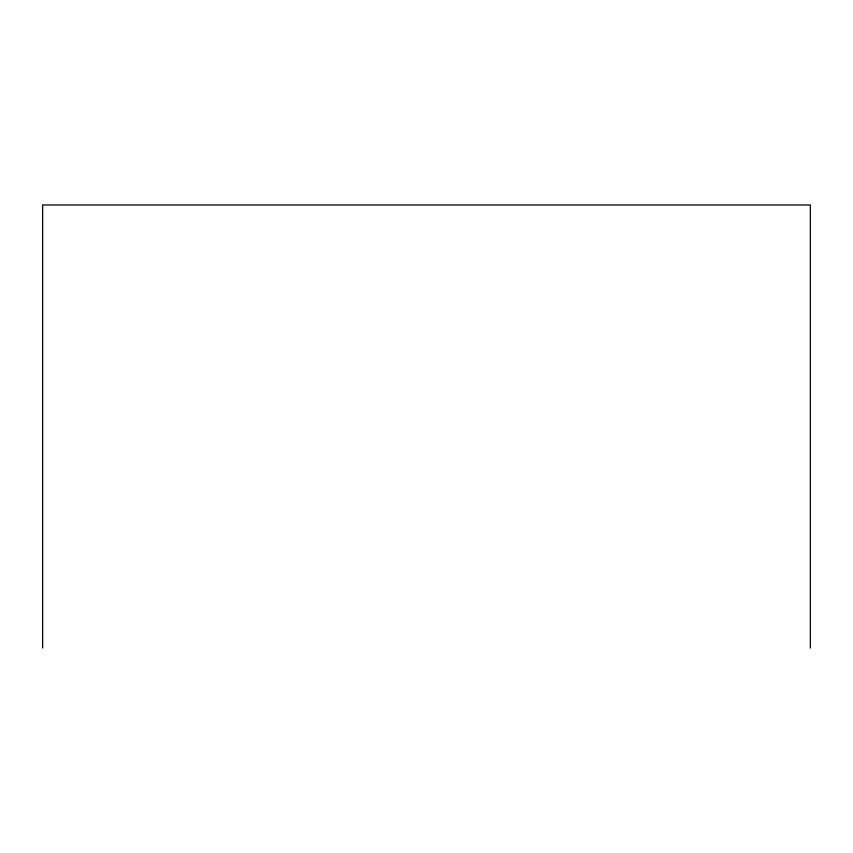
<?xml version="1.0" encoding="UTF-8"?>
<svg xmlns="http://www.w3.org/2000/svg" width="853" height="853" viewBox="0 0 853 853"><rect width="100%" height="100%" fill="white"/><g stroke="black" fill="none" stroke-linecap="round" stroke-linejoin="round"><path stroke-width="1.28" d="M810.35 648.035L810.35 204.965L42.65 204.965L42.65 648.035"/></g></svg>
